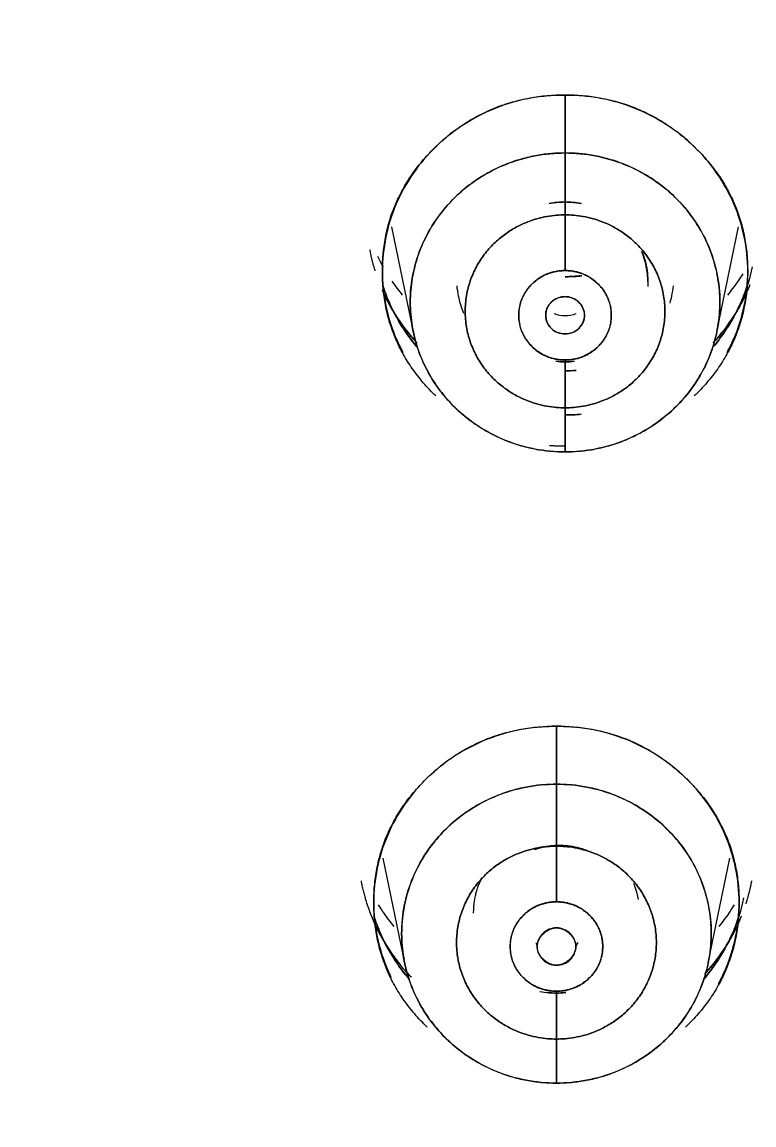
# Model space of a CAD drawing. Header units: inches. Extents: x 1105 to 1525, y -292 to 302.
# Drawn here: x 1195.99 to 1204.5, y 38.55 to 51.38 of the extents above; entities that cross this region are included whole.
import ezdxf

# ---------------------------------------------------------------- set-up
doc = ezdxf.new("R2010")
doc.units = ezdxf.units.IN
doc.header["$LTSCALE"] = 2.42
doc.header["$MEASUREMENT"] = 0
doc.header["$PDMODE"] = 3
doc.header["$PDSIZE"] = 0.3125
doc.layers.get('0').update_dxf_attribs({"linetype": 'CONTINUOUS'})
doc.layers.get('Defpoints').update_dxf_attribs({"linetype": 'CONTINUOUS'})
doc.layers.add('DIM', color=3, linetype='CONTINUOUS', lineweight=18)
doc.styles.get("Standard").update_dxf_attribs({"font": 'arial.ttf', "width": 0.8})
doc.dimstyles.new('ISO-25', dxfattribs={"dimtxt": 5, "dimasz": 2.5, "dimexe": 1.25, "dimexo": 0.625, "dimgap": 2, "dimtad": 1, "dimtih": 1, "dimtoh": 1, "dimdec": 1, "dimdsep": 46, "dimtxsty": 'Standard', "dimcen": 0, "dimclrd": 3, "dimclre": 3, "dimclrt": 4, "dimadec": 0, "dimazin": 0, "dimtfac": 1, "dimtdec": 1, "dimtmove": 0, "dimatfit": 3, "dimfxl": 1, "dimarcsym": 0})

# ---------------------------------------------------------------- blocks, each defined once
blk = doc.blocks.new('*D3')
at = {"layer": 'Defpoints', "color": 0, "transparency": 16777216}
for p in [(1279.036, 140.16), (1143.365, 34.026), (1279.036, 34.019)]:
    blk.add_point(p, dxfattribs=at)
at = {"layer": 'DIM', "color": 3, "lineweight": -2, "transparency": 16777216}
for p, q in [((1143.365, 34.651), (1143.365, 141.41)), ((1279.036, 34.644), (1279.036, 141.41)), ((1148.365, 140.16), (1202.64, 140.16)), ((1274.036, 140.16), (1219.761, 140.16))]:
    blk.add_line(p, q, dxfattribs=at)
at = {"layer": 'DIM', "color": 3, "transparency": 16777216}
for points in [[(1148.365, 140.993), (1148.365, 139.326), (1143.365, 140.16)], [(1274.036, 140.993), (1274.036, 139.326), (1279.036, 140.16)]]:
    blk.add_solid(points, dxfattribs=at)
at = {"layer": 'DIM', "color": 4, "transparency": 16777216, "insert": (1211.201, 140.16), "char_height": 5, "attachment_point": 5}
blk.add_mtext('135.7', dxfattribs=at)

msp = doc.modelspace()

# ---------------------------------------------------------------- linework, layer by layer
at = {"linetype": 'Continuous', "lineweight": 18, "extrusion": (0, 1, 0)}
for p, q in [((1200.284, 48.996), (1200.536, 47.776)), ((1204.065, 47.776), (1204.317, 48.996)), ((1200.184, 41.655), (1200.436, 40.435)), ((1203.965, 40.435), (1204.217, 41.655))]:
    msp.add_line(p, q, dxfattribs=at)
at = {"linetype": 'Continuous', "lineweight": 18}
for points, degree, knots in [([(1211.201, 97.587), (1208.989, 97.587), (1204.567, 97.377), (1197.996, 96.435), (1191.554, 94.877), (1185.3, 92.715), (1179.296, 89.972), (1173.599, 86.674), (1168.264, 82.852), (1163.343, 78.543), (1158.882, 73.79), (1154.926, 68.637), (1151.511, 63.134), (1148.672, 57.334), (1146.434, 51.293), (1144.82, 45.07), (1143.846, 38.724), (1143.628, 34.452), (1143.628, 32.316)], 3, [0, 0, 0, 0, 0.0625, 0.125, 0.1875, 0.25, 0.3125, 0.375, 0.4375, 0.5, 0.5625, 0.625, 0.6875, 0.75, 0.8125, 0.875, 0.9375, 1, 1, 1, 1]), ([(1143.628, 32.316), (1143.628, 33.384), (1143.683, 35.52), (1143.927, 38.716), (1144.333, 41.897), (1145.089, 46.107), (1146.435, 51.293), (1148.671, 57.334), (1151.513, 63.133), (1154.925, 68.637), (1158.884, 73.789), (1163.342, 78.544), (1168.266, 82.851), (1175.377, 87.949), (1185.175, 93.007), (1195.807, 96.122), (1204.567, 97.376), (1208.989, 97.587), (1211.201, 97.587)], 3, [0, 0, 0, 0, 0.03125, 0.0625, 0.09375, 0.125, 0.1875, 0.25, 0.3125, 0.375, 0.4375, 0.5, 0.5625, 0.625, 0.75, 0.875, 0.9375, 1, 1, 1, 1]), ([(1211.201, 96.342), (1204.652, 96.342), (1191.804, 93.873), (1179.702, 89.031), (1174.255, 85.516), (1168.81, 82.002), (1159.547, 73.055), (1152.269, 62.535), (1147.256, 50.845), (1144.7, 38.434), (1144.7, 32.107)], 2, [0, 0, 0, 0.125, 0.25, 0.375, 0.375, 0.5, 0.625, 0.75, 0.875, 1, 1, 1]), ([(1195.817, 93.394), (1202.015, 94.846), (1208.388, 95.111), (1213.318, 95.316), (1218.223, 94.804), (1224.622, 94.135), (1230.757, 92.275), (1238.11, 90.045), (1244.729, 86.221), (1251.525, 82.295), (1257.155, 76.908), (1262.782, 71.525), (1266.914, 64.997), (1271.044, 58.472), (1273.44, 51.181), (1275.835, 43.891), (1276.356, 36.257), (1276.877, 28.632), (1275.497, 21.105), (1274.115, 13.574), (1270.908, 6.579), (1268.052, 0.347), (1263.883, -5.15), (1257.961, -12.96), (1249.886, -18.696), (1244.869, -22.26), (1239.241, -24.844)], 2, [0, 0, 0, 0.125, 0.125, 0.1875, 0.1875, 0.25, 0.25, 0.3125, 0.3125, 0.375, 0.375, 0.4375, 0.4375, 0.5, 0.5, 0.5625, 0.5625, 0.625, 0.625, 0.6875, 0.6875, 0.75, 0.75, 0.875, 0.875, 1, 1, 1]), ([(1239.241, -24.844), (1239.945, -24.521), (1241.272, -23.883), (1243.174, -22.889), (1245.001, -21.861), (1246.885, -20.721), (1248.901, -19.401), (1251.067, -17.862), (1253.381, -16.063), (1255.852, -13.947), (1258.478, -11.445), (1261.219, -8.502), (1263.993, -5.097), (1266.701, -1.233), (1269.256, 3.091), (1271.566, 7.863), (1273.516, 12.997), (1275.013, 18.357), (1276.016, 23.822), (1276.519, 29.339), (1276.519, 34.879), (1276.016, 40.4), (1275.013, 45.856), (1273.519, 51.206), (1271.546, 56.409), (1269.108, 61.424), (1266.224, 66.213), (1262.916, 70.741), (1259.21, 74.971), (1255.137, 78.868), (1250.725, 82.407), (1245.994, 85.568), (1241.004, 88.308), (1235.91, 90.561), (1230.9, 92.3), (1226.102, 93.564), (1221.565, 94.42), (1217.342, 94.931), (1213.501, 95.163), (1210.069, 95.186), (1207.014, 95.06), (1204.285, 94.831), (1201.84, 94.532), (1199.657, 94.187), (1197.676, 93.811), (1196.425, 93.537), (1195.817, 93.394)], 3, [0, 0, 0, 0, 0.012202, 0.023189, 0.033858, 0.045296, 0.057999, 0.071972, 0.087381, 0.104481, 0.123651, 0.145097, 0.168608, 0.193819, 0.220656, 0.249232, 0.279085, 0.309194, 0.339088, 0.368937, 0.398843, 0.428755, 0.458652, 0.488547, 0.518447, 0.548347, 0.57824, 0.608136, 0.638049, 0.667943, 0.697772, 0.727718, 0.757896, 0.787508, 0.81533, 0.841142, 0.865293, 0.887639, 0.907732, 0.925508, 0.941345, 0.955585, 0.96839, 0.979913, 0.990205, 1, 1, 1, 1]), ([(1275.847, 28.397), (1275.855, 28.506), (1276.042, 31.393), (1276.001, 37.08), (1274.791, 45.363), (1272.449, 53.418), (1269.02, 61.1), (1264.562, 68.273), (1259.157, 74.81), (1252.9, 80.594), (1245.902, 85.522), (1238.289, 89.508), (1230.196, 92.479), (1221.759, 94.387), (1213.124, 95.194), (1204.448, 94.882), (1198.741, 93.93), (1195.937, 93.274)], 3, [0, 0, 0, 0, 0.002813, 0.073998, 0.145197, 0.216398, 0.287593, 0.358788, 0.429985, 0.501178, 0.572361, 0.643545, 0.714738, 0.785869, 0.857235, 0.928659, 1, 1, 1, 1]), ([(1195.887, 93.19), (1196.492, 93.332), (1197.738, 93.605), (1199.71, 93.979), (1201.883, 94.322), (1204.316, 94.62), (1207.033, 94.848), (1210.074, 94.973), (1213.49, 94.95), (1217.314, 94.719), (1221.518, 94.21), (1226.034, 93.358), (1230.81, 92.1), (1235.796, 90.369), (1240.867, 88.127), (1245.834, 85.4), (1250.543, 82.252), (1254.935, 78.73), (1258.989, 74.851), (1262.678, 70.64), (1265.971, 66.134), (1268.842, 61.366), (1271.269, 56.374), (1273.233, 51.195), (1274.72, 45.87), (1275.718, 40.438), (1276.219, 34.943), (1276.219, 29.429), (1275.719, 23.937), (1274.72, 18.497), (1273.23, 13.162), (1271.289, 8.051), (1268.99, 3.302), (1266.446, -1.003), (1263.75, -4.849), (1260.989, -8.238), (1258.26, -11.168), (1255.647, -13.658), (1253.187, -15.765), (1250.884, -17.555), (1248.728, -19.088), (1246.721, -20.401), (1244.846, -21.536), (1243.027, -22.56), (1241.133, -23.549), (1239.813, -24.184), (1239.113, -24.505)], 3, [0, 0, 0, 0, 0.009795, 0.020087, 0.03161, 0.044415, 0.058655, 0.074492, 0.092268, 0.112361, 0.134707, 0.158858, 0.18467, 0.212492, 0.242104, 0.272282, 0.302228, 0.332057, 0.361951, 0.391864, 0.42176, 0.451653, 0.481553, 0.511453, 0.541348, 0.571245, 0.601157, 0.631063, 0.660912, 0.690806, 0.720915, 0.750768, 0.779344, 0.806181, 0.831392, 0.854903, 0.876349, 0.895519, 0.912619, 0.928028, 0.942001, 0.954704, 0.966142, 0.976811, 0.987798, 1, 1, 1, 1]), ([(1238.926, -24.204), (1244.594, -21.601), (1249.636, -17.993), (1253.679, -15.099), (1257.214, -11.632), (1261.748, -7.184), (1265.281, -1.952), (1269.377, 4.114), (1271.926, 10.932), (1274.313, 17.314), (1275.221, 24.04), (1276.204, 31.32), (1275.41, 38.624), (1274.478, 47.195), (1271.171, 55.203), (1268.094, 62.655), (1263.166, 69.11), (1259.017, 74.545), (1253.753, 79.002), (1248.176, 83.723), (1241.629, 87.101), (1235.346, 90.344), (1228.485, 92.185), (1218.496, 94.865), (1208.135, 94.39), (1201.98, 94.108), (1195.989, 92.705)], 2, [0, 0, 0, 0.125, 0.125, 0.1875, 0.1875, 0.25, 0.25, 0.3125, 0.3125, 0.375, 0.375, 0.4375, 0.4375, 0.5, 0.5, 0.5625, 0.5625, 0.625, 0.625, 0.6875, 0.6875, 0.75, 0.75, 0.875, 0.875, 1, 1, 1]), ([(1195.989, 92.705), (1196.681, 92.867), (1198.001, 93.154), (1199.941, 93.514), (1201.848, 93.812), (1203.864, 94.068), (1206.081, 94.278), (1208.538, 94.424), (1211.258, 94.481), (1214.287, 94.415), (1217.665, 94.179), (1221.39, 93.718), (1225.413, 92.977), (1229.663, 91.91), (1234.077, 90.476), (1238.587, 88.642), (1243.083, 86.403), (1247.409, 83.81), (1251.422, 80.959), (1255.075, 77.927), (1258.424, 74.708), (1261.577, 71.202), (1264.604, 67.271), (1267.483, 62.819), (1270.107, 57.845), (1272.33, 52.456), (1274.036, 46.829), (1275.168, 41.173), (1275.735, 35.705), (1275.811, 30.574), (1275.491, 25.797), (1274.836, 21.258), (1273.845, 16.787), (1272.478, 12.274), (1270.697, 7.727), (1268.522, 3.274), (1266.041, -0.911), (1263.375, -4.71), (1260.618, -8.09), (1257.835, -11.072), (1255.092, -13.667), (1252.471, -15.879), (1250.029, -17.736), (1247.779, -19.294), (1245.71, -20.607), (1243.81, -21.721), (1242.074, -22.664), (1240.467, -23.48), (1239.433, -23.971), (1238.926, -24.204)], 3, [0, 0, 0, 0, 0.011269, 0.021419, 0.031278, 0.041852, 0.053605, 0.066538, 0.08081, 0.096678, 0.114498, 0.1344, 0.156117, 0.179301, 0.203861, 0.229789, 0.256714, 0.283873, 0.310306, 0.335514, 0.360061, 0.38505, 0.41157, 0.440282, 0.471001, 0.502948, 0.535235, 0.566974, 0.597228, 0.625207, 0.651, 0.675617, 0.700265, 0.725877, 0.752635, 0.779868, 0.806498, 0.831609, 0.855023, 0.876985, 0.897373, 0.915773, 0.93207, 0.946569, 0.959582, 0.971263, 0.981756, 0.991115, 1, 1, 1, 1]), ([(1195.989, 92.705), (1190.909, 91.516), (1186.093, 89.553), (1178.41, 86.421), (1171.798, 81.502), (1163.367, 75.231), (1157.464, 66.671), (1151.741, 58.371), (1148.987, 48.775), (1147.391, 43.216), (1146.878, 37.49), (1146.396, 32.1), (1146.878, 26.727), (1147.761, 16.884), (1151.751, 7.786), (1153.875, 2.943), (1156.81, -1.487), (1159.909, -6.167), (1163.819, -10.247), (1167.839, -14.442), (1172.559, -17.845), (1177.695, -21.549), (1183.475, -24.204)], 2, [0, 0, 0, 0.125, 0.125, 0.25, 0.25, 0.375, 0.375, 0.5, 0.5, 0.5625, 0.5625, 0.625, 0.625, 0.75, 0.75, 0.8125, 0.8125, 0.875, 0.875, 0.9375, 0.9375, 1, 1, 1]), ([(1202.301, 50.529), (1202.162, 50.529), (1202.023, 50.516), (1201.75, 50.464), (1201.616, 50.425), (1201.36, 50.322), (1201.237, 50.258), (1201.005, 50.109), (1200.898, 50.024), (1200.701, 49.834), (1200.612, 49.73), (1200.458, 49.506), (1200.392, 49.387), (1200.286, 49.139), (1200.245, 49.01), (1200.191, 48.747), (1200.177, 48.613), (1200.177, 48.344), (1200.191, 48.21), (1200.245, 47.947), (1200.286, 47.818), (1200.363, 47.639), (1200.389, 47.585), (1200.417, 47.533)], 3, [0, 0, 0, 0, 0.095767, 0.095767, 0.191534, 0.191534, 0.287301, 0.287301, 0.383068, 0.383068, 0.478835, 0.478835, 0.574603, 0.574603, 0.67037, 0.67037, 0.766137, 0.766137, 0.861904, 0.861904, 0.957671, 0.957671, 1, 1, 1, 1]), ([(1200.799, 47.029), (1200.178, 47.628), (1200.177, 49.327), (1201.421, 50.529), (1202.301, 50.529)], 2, [0, 0, 0, 0.333319, 0.66666, 1, 1, 1]), ([(1202.301, 50.529), (1203.179, 50.529), (1204.423, 49.329), (1204.424, 47.63), (1203.802, 47.029)], 2, [0, 0, 0, 0.33334, 0.666681, 1, 1, 1]), ([(1204.184, 47.533), (1204.212, 47.585), (1204.238, 47.639), (1204.315, 47.818), (1204.356, 47.947), (1204.41, 48.21), (1204.424, 48.344), (1204.424, 48.613), (1204.41, 48.747), (1204.356, 49.01), (1204.315, 49.139), (1204.209, 49.387), (1204.143, 49.506), (1203.989, 49.73), (1203.9, 49.834), (1203.703, 50.024), (1203.596, 50.109), (1203.364, 50.258), (1203.241, 50.322), (1202.985, 50.425), (1202.851, 50.464), (1202.578, 50.516), (1202.439, 50.529), (1202.301, 50.529)], 3, [0, 0, 0, 0, 0.042329, 0.042329, 0.138096, 0.138096, 0.233863, 0.233863, 0.32963, 0.32963, 0.425397, 0.425397, 0.521165, 0.521165, 0.616932, 0.616932, 0.712699, 0.712699, 0.808466, 0.808466, 0.904233, 0.904233, 1, 1, 1, 1]), ([(1202.301, 46.379), (1202.183, 46.379), (1202.065, 46.39), (1201.834, 46.434), (1201.721, 46.467), (1201.503, 46.554), (1201.399, 46.608), (1201.203, 46.735), (1201.111, 46.807), (1200.945, 46.968), (1200.87, 47.056), (1200.739, 47.246), (1200.683, 47.346), (1200.593, 47.557), (1200.559, 47.666), (1200.513, 47.889), (1200.501, 48.003), (1200.501, 48.23), (1200.513, 48.344), (1200.559, 48.567), (1200.593, 48.677), (1200.683, 48.887), (1200.739, 48.988), (1200.87, 49.177), (1200.945, 49.265), (1201.111, 49.426), (1201.203, 49.499), (1201.399, 49.625), (1201.503, 49.679), (1201.721, 49.766), (1201.834, 49.799), (1202.065, 49.844), (1202.183, 49.855), (1202.301, 49.855)], 3, [0, 0, 0, 0, 0.0625, 0.0625, 0.125, 0.125, 0.1875, 0.1875, 0.25, 0.25, 0.3125, 0.3125, 0.375, 0.375, 0.4375, 0.4375, 0.5, 0.5, 0.5625, 0.5625, 0.625, 0.625, 0.6875, 0.6875, 0.75, 0.75, 0.8125, 0.8125, 0.875, 0.875, 0.9375, 0.9375, 1, 1, 1, 1]), ([(1202.301, 49.855), (1202.418, 49.855), (1202.536, 49.844), (1202.767, 49.799), (1202.88, 49.766), (1203.098, 49.679), (1203.202, 49.625), (1203.398, 49.499), (1203.49, 49.426), (1203.656, 49.265), (1203.731, 49.177), (1203.862, 48.988), (1203.918, 48.887), (1204.008, 48.677), (1204.042, 48.567), (1204.088, 48.344), (1204.1, 48.23), (1204.1, 48.003), (1204.088, 47.889), (1204.042, 47.666), (1204.008, 47.557), (1203.918, 47.346), (1203.862, 47.246), (1203.731, 47.056), (1203.656, 46.968), (1203.49, 46.807), (1203.398, 46.735), (1203.202, 46.608), (1203.098, 46.554), (1202.88, 46.467), (1202.767, 46.434), (1202.536, 46.39), (1202.418, 46.379), (1202.301, 46.379)], 3, [0, 0, 0, 0, 0.0625, 0.0625, 0.125, 0.125, 0.1875, 0.1875, 0.25, 0.25, 0.3125, 0.3125, 0.375, 0.375, 0.4375, 0.4375, 0.5, 0.5, 0.5625, 0.5625, 0.625, 0.625, 0.6875, 0.6875, 0.75, 0.75, 0.8125, 0.8125, 0.875, 0.875, 0.9375, 0.9375, 1, 1, 1, 1]), ([(1202.301, 49.135), (1202.301, 49.107), (1202.301, 49.032), (1202.301, 48.927), (1202.301, 48.809), (1202.301, 48.709), (1202.301, 48.612), (1202.301, 48.533), (1202.301, 48.487)], 3, [0, 0, 0, 0, 0.122135, 0.34583, 0.503808, 0.646393, 0.80598, 1, 1, 1, 1]), ([(1202.301, 48.487), (1202.301, 48.533), (1202.301, 48.612), (1202.301, 48.709), (1202.301, 48.809), (1202.301, 48.927), (1202.301, 49.032), (1202.301, 49.107), (1202.301, 49.135)], 3, [0, 0, 0, 0, 0.19402, 0.353607, 0.496192, 0.65417, 0.877865, 1, 1, 1, 1]), ([(1203.263, 48.355), (1203.263, 48.416), (1203.257, 48.477), (1203.232, 48.595), (1203.214, 48.653), (1203.191, 48.708)], 3, [0, 0, 0, 0, 0.504349, 0.504349, 1, 1, 1, 1]), ([(1203.196, 48.703), (1203.263, 48.543), (1203.263, 48.329), (1203.261, 48.302)], 2, [0, 0, 0, 0.874213, 1, 1, 1]), ([(1204.476, 48.532), (1204.448, 48.395), (1204.406, 48.26), (1204.295, 48.002), (1204.226, 47.877), (1204.107, 47.706), (1204.067, 47.653), (1204.024, 47.601)], 3, [0, 0, 0, 0, 0.404255, 0.404255, 0.809524, 0.809524, 1, 1, 1, 1]), ([(1200.413, 48.202), (1200.372, 48.252), (1200.333, 48.303), (1200.295, 48.359), (1200.293, 48.361), (1200.292, 48.363)], 3, [0, 0, 0, 0, 0.961053, 0.961053, 1, 1, 1, 1]), ([(1204.366, 48.45), (1204.346, 48.418), (1204.326, 48.387), (1204.268, 48.303), (1204.229, 48.252), (1204.188, 48.202)], 3, [0, 0, 0, 0, 0.364874, 0.364874, 1, 1, 1, 1]), ([(1200.178, 48.327), (1200.199, 48.26), (1200.223, 48.195), (1200.306, 48.002), (1200.375, 47.877), (1200.494, 47.706), (1200.534, 47.653), (1200.577, 47.601)], 3, [0, 0, 0, 0, 0.251528, 0.251528, 0.760693, 0.760693, 1, 1, 1, 1]), ([(1200.178, 48.26), (1200.234, 48.131), (1200.304, 48.006), (1200.443, 47.805), (1200.508, 47.724), (1200.577, 47.648)], 3, [0, 0, 0, 0, 0.580703, 0.580703, 1, 1, 1, 1]), ([(1201.124, 47.987), (1201.098, 48.053), (1201.077, 48.122), (1201.055, 48.231), (1201.049, 48.27), (1201.045, 48.31)], 3, [0, 0, 0, 0, 0.637914, 0.637914, 1, 1, 1, 1]), ([(1203.556, 48.31), (1203.552, 48.27), (1203.546, 48.231), (1203.532, 48.164), (1203.526, 48.137), (1203.518, 48.11)], 3, [0, 0, 0, 0, 0.590044, 0.590044, 1, 1, 1, 1]), ([(1204.024, 47.601), (1204.067, 47.653), (1204.107, 47.706), (1204.226, 47.877), (1204.295, 48.002), (1204.378, 48.195), (1204.402, 48.26), (1204.423, 48.325)], 3, [0, 0, 0, 0, 0.239705, 0.239705, 0.749713, 0.749713, 1, 1, 1, 1]), ([(1204.448, 48.32), (1204.439, 48.297), (1204.281, 47.927), (1204.024, 47.648)], 2, [0, 0, 0, 0.061405, 1, 1, 1]), ([(1200.577, 47.601), (1200.534, 47.653), (1200.494, 47.706), (1200.375, 47.877), (1200.306, 48.002), (1200.24, 48.157), (1200.229, 48.183), (1200.219, 48.21)], 3, [0, 0, 0, 0, 0.281395, 0.281395, 0.880108, 0.880108, 1, 1, 1, 1]), ([(1202.301, 48.184), (1202.271, 48.184), (1202.242, 48.179), (1202.187, 48.157), (1202.162, 48.141), (1202.121, 48.101), (1202.104, 48.077), (1202.081, 48.024), (1202.076, 47.996), (1202.076, 47.939), (1202.081, 47.91), (1202.104, 47.858), (1202.121, 47.834), (1202.162, 47.793), (1202.187, 47.777), (1202.242, 47.755), (1202.271, 47.75), (1202.301, 47.75)], 3, [0, 0, 0, 0, 0.125, 0.125, 0.25, 0.25, 0.375, 0.375, 0.5, 0.5, 0.625, 0.625, 0.75, 0.75, 0.875, 0.875, 1, 1, 1, 1]), ([(1202.301, 47.75), (1202.33, 47.75), (1202.359, 47.755), (1202.414, 47.777), (1202.439, 47.793), (1202.48, 47.834), (1202.497, 47.858), (1202.52, 47.91), (1202.526, 47.939), (1202.526, 47.996), (1202.52, 48.024), (1202.497, 48.077), (1202.48, 48.101), (1202.439, 48.141), (1202.414, 48.157), (1202.359, 48.179), (1202.33, 48.184), (1202.301, 48.184)], 3, [0, 0, 0, 0, 0.125, 0.125, 0.25, 0.25, 0.375, 0.375, 0.5, 0.5, 0.625, 0.625, 0.75, 0.75, 0.875, 0.875, 1, 1, 1, 1]), ([(1204.024, 47.648), (1204.093, 47.724), (1204.158, 47.805), (1204.279, 47.98), (1204.334, 48.074), (1204.383, 48.173)], 3, [0, 0, 0, 0, 0.483116, 0.483116, 1, 1, 1, 1]), ([(1202.173, 47.988), (1202.173, 47.988), (1202.173, 47.988), (1202.214, 47.972), (1202.257, 47.964), (1202.301, 47.964)], 3, [0, 0, 0, 0, 0.000127, 0.000127, 1, 1, 1, 1]), ([(1202.301, 47.964), (1202.344, 47.964), (1202.387, 47.972), (1202.428, 47.988), (1202.428, 47.988), (1202.428, 47.988)], 3, [0, 0, 0, 0, 0.999873, 0.999873, 1, 1, 1, 1]), ([(1202.301, 47.448), (1202.301, 47.401), (1202.301, 47.328), (1202.301, 47.275), (1202.301, 47.197), (1202.301, 47.097), (1202.301, 46.984), (1202.301, 46.914), (1202.301, 46.891)], 3, [0, 0, 0, 0, 0.19402, 0.353607, 0.496192, 0.65417, 0.877865, 1, 1, 1, 1]), ([(1202.301, 46.891), (1202.301, 46.914), (1202.301, 46.984), (1202.301, 47.097), (1202.301, 47.197), (1202.301, 47.275), (1202.301, 47.328), (1202.301, 47.401), (1202.301, 47.448)], 3, [0, 0, 0, 0, 0.122135, 0.34583, 0.503808, 0.646393, 0.80598, 1, 1, 1, 1]), ([(1202.301, 46.808), (1202.301, 46.815), (1202.301, 46.818), (1202.301, 46.82), (1202.301, 46.817), (1202.301, 46.811), (1202.301, 46.811), (1202.301, 46.81)], 3, [0, 0, 0, 0, 0.474097, 0.474097, 0.948194, 0.948194, 1, 1, 1, 1]), ([(1202.301, 46.81), (1202.301, 46.811), (1202.301, 46.811), (1202.301, 46.817), (1202.301, 46.82), (1202.301, 46.818), (1202.301, 46.815), (1202.301, 46.808)], 3, [0, 0, 0, 0, 0.051806, 0.051806, 0.525903, 0.525903, 1, 1, 1, 1]), ([(1202.201, 43.188), (1202.062, 43.188), (1201.923, 43.175), (1201.65, 43.123), (1201.516, 43.084), (1201.26, 42.981), (1201.137, 42.917), (1200.905, 42.768), (1200.798, 42.683), (1200.601, 42.493), (1200.512, 42.389), (1200.358, 42.165), (1200.292, 42.046), (1200.186, 41.798), (1200.145, 41.669), (1200.091, 41.406), (1200.077, 41.272), (1200.077, 41.003), (1200.091, 40.869), (1200.145, 40.606), (1200.186, 40.477), (1200.251, 40.325), (1200.263, 40.298), (1200.276, 40.271)], 3, [0, 0, 0, 0, 0.097826, 0.097826, 0.195652, 0.195652, 0.293477, 0.293477, 0.391303, 0.391303, 0.489129, 0.489129, 0.586955, 0.586955, 0.684781, 0.684781, 0.782607, 0.782607, 0.880432, 0.880432, 0.978258, 0.978258, 1, 1, 1, 1]), ([(1200.699, 39.688), (1200.078, 40.287), (1200.077, 41.986), (1201.321, 43.188), (1202.201, 43.188)], 2, [0, 0, 0, 0.333319, 0.66666, 1, 1, 1]), ([(1204.084, 40.192), (1204.112, 40.244), (1204.138, 40.298), (1204.215, 40.477), (1204.256, 40.606), (1204.31, 40.869), (1204.324, 41.003), (1204.324, 41.272), (1204.31, 41.406), (1204.256, 41.669), (1204.215, 41.798), (1204.109, 42.046), (1204.043, 42.165), (1203.889, 42.389), (1203.8, 42.493), (1203.603, 42.683), (1203.496, 42.768), (1203.264, 42.917), (1203.141, 42.981), (1202.885, 43.084), (1202.751, 43.123), (1202.478, 43.175), (1202.339, 43.188), (1202.201, 43.188)], 3, [0, 0, 0, 0, 0.042329, 0.042329, 0.138096, 0.138096, 0.233863, 0.233863, 0.32963, 0.32963, 0.425397, 0.425397, 0.521165, 0.521165, 0.616932, 0.616932, 0.712699, 0.712699, 0.808466, 0.808466, 0.904233, 0.904233, 1, 1, 1, 1]), ([(1202.201, 39.038), (1202.083, 39.038), (1201.965, 39.049), (1201.734, 39.093), (1201.621, 39.126), (1201.403, 39.213), (1201.299, 39.267), (1201.103, 39.394), (1201.011, 39.466), (1200.845, 39.627), (1200.77, 39.715), (1200.639, 39.905), (1200.583, 40.005), (1200.493, 40.216), (1200.459, 40.325), (1200.413, 40.548), (1200.401, 40.662), (1200.401, 40.889), (1200.413, 41.003), (1200.459, 41.226), (1200.493, 41.336), (1200.583, 41.546), (1200.639, 41.647), (1200.77, 41.836), (1200.845, 41.924), (1201.011, 42.085), (1201.103, 42.158), (1201.299, 42.284), (1201.403, 42.338), (1201.621, 42.425), (1201.734, 42.458), (1201.965, 42.503), (1202.083, 42.514), (1202.201, 42.514)], 3, [0, 0, 0, 0, 0.0625, 0.0625, 0.125, 0.125, 0.1875, 0.1875, 0.25, 0.25, 0.3125, 0.3125, 0.375, 0.375, 0.4375, 0.4375, 0.5, 0.5, 0.5625, 0.5625, 0.625, 0.625, 0.6875, 0.6875, 0.75, 0.75, 0.8125, 0.8125, 0.875, 0.875, 0.9375, 0.9375, 1, 1, 1, 1]), ([(1202.201, 42.514), (1202.318, 42.514), (1202.436, 42.503), (1202.667, 42.458), (1202.78, 42.425), (1202.998, 42.338), (1203.102, 42.284), (1203.298, 42.158), (1203.39, 42.085), (1203.556, 41.924), (1203.631, 41.836), (1203.762, 41.647), (1203.818, 41.546), (1203.908, 41.336), (1203.942, 41.226), (1203.988, 41.003), (1204, 40.889), (1204, 40.662), (1203.988, 40.548), (1203.942, 40.325), (1203.908, 40.216), (1203.818, 40.005), (1203.762, 39.905), (1203.631, 39.715), (1203.556, 39.627), (1203.39, 39.466), (1203.298, 39.394), (1203.102, 39.267), (1202.998, 39.213), (1202.78, 39.126), (1202.667, 39.093), (1202.436, 39.049), (1202.318, 39.038), (1202.201, 39.038)], 3, [0, 0, 0, 0, 0.0625, 0.0625, 0.125, 0.125, 0.1875, 0.1875, 0.25, 0.25, 0.3125, 0.3125, 0.375, 0.375, 0.4375, 0.4375, 0.5, 0.5, 0.5625, 0.5625, 0.625, 0.625, 0.6875, 0.6875, 0.75, 0.75, 0.8125, 0.8125, 0.875, 0.875, 0.9375, 0.9375, 1, 1, 1, 1]), ([(1202.607, 41.718), (1202.463, 41.789), (1202.102, 41.81), (1201.943, 41.75)], 2, [0, 0, 0, 0.486217, 1, 1, 1]), ([(1202.201, 41.794), (1202.201, 41.766), (1202.201, 41.691), (1202.201, 41.586), (1202.201, 41.468), (1202.201, 41.368), (1202.201, 41.271), (1202.201, 41.192), (1202.201, 41.146)], 3, [0, 0, 0, 0, 0.122135, 0.34583, 0.503808, 0.646393, 0.80598, 1, 1, 1, 1]), ([(1202.201, 41.146), (1202.201, 41.192), (1202.201, 41.271), (1202.201, 41.368), (1202.201, 41.468), (1202.201, 41.586), (1202.201, 41.691), (1202.201, 41.766), (1202.201, 41.794)], 3, [0, 0, 0, 0, 0.19402, 0.353607, 0.496192, 0.65417, 0.877865, 1, 1, 1, 1]), ([(1200.514, 40.268), (1200.232, 40.56), (1199.976, 41.156), (1199.933, 41.389)], 2, [0, 0, 0, 0.625032, 1, 1, 1]), ([(1204.376, 41.191), (1204.348, 41.054), (1204.306, 40.919), (1204.195, 40.661), (1204.126, 40.536), (1204.007, 40.365), (1203.967, 40.312), (1203.924, 40.26)], 3, [0, 0, 0, 0, 0.404255, 0.404255, 0.809524, 0.809524, 1, 1, 1, 1]), ([(1200.313, 40.861), (1200.272, 40.911), (1200.233, 40.962), (1200.175, 41.047), (1200.154, 41.079), (1200.134, 41.111)], 3, [0, 0, 0, 0, 0.62988, 0.62988, 1, 1, 1, 1]), ([(1204.267, 41.111), (1204.247, 41.079), (1204.226, 41.047), (1204.168, 40.962), (1204.129, 40.911), (1204.088, 40.861)], 3, [0, 0, 0, 0, 0.370119, 0.370119, 1, 1, 1, 1]), ([(1200.078, 40.984), (1200.099, 40.919), (1200.123, 40.854), (1200.206, 40.661), (1200.275, 40.536), (1200.394, 40.365), (1200.434, 40.312), (1200.477, 40.26)], 3, [0, 0, 0, 0, 0.250287, 0.250287, 0.760296, 0.760296, 1, 1, 1, 1]), ([(1200.078, 40.919), (1200.134, 40.79), (1200.204, 40.665), (1200.353, 40.449), (1200.43, 40.355), (1200.514, 40.268)], 3, [0, 0, 0, 0, 0.541252, 0.541252, 1, 1, 1, 1]), ([(1203.924, 40.26), (1203.967, 40.312), (1204.007, 40.365), (1204.126, 40.536), (1204.195, 40.661), (1204.278, 40.854), (1204.302, 40.919), (1204.323, 40.984)], 3, [0, 0, 0, 0, 0.239705, 0.239705, 0.749713, 0.749713, 1, 1, 1, 1]), ([(1204.348, 40.979), (1204.339, 40.956), (1204.181, 40.586), (1203.924, 40.307)], 2, [0, 0, 0, 0.061405, 1, 1, 1]), ([(1200.48, 40.257), (1200.436, 40.31), (1200.394, 40.364), (1200.275, 40.536), (1200.206, 40.661), (1200.14, 40.816), (1200.129, 40.842), (1200.119, 40.869)], 3, [0, 0, 0, 0, 0.285247, 0.285247, 0.880751, 0.880751, 1, 1, 1, 1]), ([(1202.426, 40.626), (1202.426, 40.654), (1202.42, 40.683), (1202.397, 40.735), (1202.38, 40.759), (1202.339, 40.799), (1202.314, 40.815), (1202.259, 40.837), (1202.23, 40.843), (1202.171, 40.843), (1202.142, 40.837), (1202.088, 40.816), (1202.063, 40.8), (1202.021, 40.759), (1202.005, 40.735), (1201.982, 40.683), (1201.977, 40.655), (1201.977, 40.626)], 3, [0, 0, 0, 0, 0.125, 0.125, 0.25, 0.25, 0.375, 0.375, 0.5, 0.5, 0.625, 0.625, 0.75, 0.75, 0.875, 0.875, 1, 1, 1, 1]), ([(1201.977, 40.626), (1201.978, 40.704), (1202.116, 40.842), (1202.201, 40.843), (1202.282, 40.844), (1202.356, 40.773), (1202.425, 40.706), (1202.426, 40.626)], 2, [0, 0, 0, 0.25, 0.5, 0.5, 0.75, 0.75, 1, 1, 1]), ([(1203.924, 40.307), (1203.993, 40.383), (1204.058, 40.464), (1204.178, 40.637), (1204.232, 40.73), (1204.28, 40.826)], 3, [0, 0, 0, 0, 0.488018, 0.488018, 1, 1, 1, 1]), ([(1201.977, 40.626), (1201.977, 40.598), (1201.982, 40.57), (1202.005, 40.518), (1202.021, 40.494), (1202.063, 40.453), (1202.088, 40.437), (1202.142, 40.415), (1202.171, 40.41), (1202.23, 40.409), (1202.259, 40.415), (1202.314, 40.436), (1202.339, 40.452), (1202.38, 40.492), (1202.397, 40.516), (1202.42, 40.569), (1202.426, 40.597), (1202.426, 40.626)], 3, [0, 0, 0, 0, 0.125, 0.125, 0.25, 0.25, 0.375, 0.375, 0.5, 0.5, 0.625, 0.625, 0.75, 0.75, 0.875, 0.875, 1, 1, 1, 1]), ([(1202.426, 40.626), (1202.425, 40.548), (1202.286, 40.41), (1202.201, 40.409), (1202.12, 40.408), (1202.047, 40.479), (1201.978, 40.546), (1201.977, 40.626)], 2, [0, 0, 0, 0.25, 0.5, 0.5, 0.75, 0.75, 1, 1, 1]), ([(1202.007, 40.104), (1202.009, 40.103), (1202.011, 40.103), (1202.075, 40.091), (1202.138, 40.085), (1202.237, 40.085), (1202.273, 40.087), (1202.309, 40.091)], 3, [0, 0, 0, 0, 0.018083, 0.018083, 0.641623, 0.641623, 1, 1, 1, 1]), ([(1202.309, 40.09), (1202.256, 40.085), (1202.145, 40.085), (1202.092, 40.09)], 2, [0, 0, 0, 0.49955, 1, 1, 1]), ([(1202.201, 40.107), (1202.201, 40.06), (1202.201, 39.987), (1202.201, 39.934), (1202.201, 39.856), (1202.201, 39.756), (1202.201, 39.643), (1202.201, 39.573), (1202.201, 39.55)], 3, [0, 0, 0, 0, 0.19402, 0.353607, 0.496192, 0.65417, 0.877865, 1, 1, 1, 1]), ([(1202.201, 39.55), (1202.201, 39.573), (1202.201, 39.643), (1202.201, 39.756), (1202.201, 39.856), (1202.201, 39.934), (1202.201, 39.987), (1202.201, 40.06), (1202.201, 40.107)], 3, [0, 0, 0, 0, 0.122135, 0.34583, 0.503808, 0.646393, 0.80598, 1, 1, 1, 1]), ([(1202.201, 39.467), (1202.201, 39.474), (1202.201, 39.477), (1202.201, 39.479), (1202.201, 39.476), (1202.201, 39.471), (1202.201, 39.471), (1202.201, 39.471)], 3, [0, 0, 0, 0, 0.499964, 0.499964, 0.999928, 0.999928, 1, 1, 1, 1]), ([(1202.201, 39.471), (1202.201, 39.471), (1202.201, 39.471), (1202.201, 39.476), (1202.201, 39.479), (1202.201, 39.477), (1202.201, 39.474), (1202.201, 39.467)], 3, [0, 0, 0, 0, 0.00001, 0.00001, 0.500005, 0.500005, 1, 1, 1, 1])]:
    msp.add_open_spline(points, degree=degree, knots=knots, dxfattribs=at)
for points, degree in [([(1144.7, 32.107), (1144.7, 34.21), (1144.914, 38.414), (1145.873, 44.659), (1147.462, 50.784), (1149.664, 56.728), (1152.458, 62.436), (1155.819, 67.851), (1159.713, 72.923), (1164.102, 77.601), (1168.946, 81.841), (1174.196, 85.602), (1179.802, 88.848), (1185.711, 91.547), (1191.866, 93.675), (1198.206, 95.209), (1204.672, 96.135), (1209.024, 96.342), (1211.201, 96.342)], 3), ([(1202.301, 50.529), (1202.301, 50.304), (1202.301, 50.08), (1202.301, 49.855)], 3), ([(1202.301, 49.855), (1202.301, 50.08), (1202.301, 50.304), (1202.301, 50.529)], 3), ([(1202.301, 49.135), (1202.301, 49.407), (1202.301, 49.653), (1202.301, 49.855)], 3), ([(1202.301, 49.855), (1202.301, 49.653), (1202.301, 49.407), (1202.301, 49.135)], 3), ([(1202.301, 49.285), (1202.238, 49.285), (1202.176, 49.279), (1202.115, 49.267)], 3), ([(1202.115, 49.269), (1202.204, 49.285), (1202.301, 49.285)], 2), ([(1202.486, 49.267), (1202.425, 49.279), (1202.363, 49.285), (1202.301, 49.285)], 3), ([(1202.301, 49.285), (1202.397, 49.285), (1202.486, 49.269)], 2), ([(1200.094, 48.483), (1200.056, 48.605), (1200.033, 48.73)], 2), ([(1200.189, 48.527), (1200.166, 48.568), (1200.144, 48.61), (1200.123, 48.652)], 3), ([(1202.301, 48.487), (1202.078, 48.487), (1201.763, 48.183), (1201.762, 47.753), (1202.077, 47.448), (1202.301, 47.448)], 2), ([(1202.301, 47.448), (1202.523, 47.448), (1202.838, 47.751), (1202.839, 48.181), (1202.524, 48.487), (1202.301, 48.487)], 2), ([(1202.491, 48.427), (1202.428, 48.42), (1202.364, 48.416), (1202.301, 48.416)], 3), ([(1202.301, 48.416), (1202.4, 48.416), (1202.495, 48.426)], 2), ([(1200.577, 47.648), (1200.326, 47.92), (1200.178, 48.26)], 2), ([(1202.301, 47.75), (1202.208, 47.75), (1202.076, 47.876), (1202.075, 48.056), (1202.207, 48.184), (1202.301, 48.184)], 2), ([(1202.301, 48.184), (1202.393, 48.184), (1202.525, 48.058), (1202.526, 47.878), (1202.394, 47.75), (1202.301, 47.75)], 2), ([(1202.192, 47.432), (1202.228, 47.428), (1202.264, 47.426), (1202.301, 47.426)], 3), ([(1202.301, 47.426), (1202.245, 47.426), (1202.192, 47.431)], 2), ([(1202.301, 47.426), (1202.337, 47.426), (1202.373, 47.428), (1202.409, 47.432)], 3), ([(1202.409, 47.431), (1202.356, 47.426), (1202.301, 47.426)], 2), ([(1202.428, 47.325), (1202.385, 47.323), (1202.343, 47.322), (1202.301, 47.322)], 3), ([(1202.301, 47.322), (1202.343, 47.322), (1202.385, 47.323), (1202.428, 47.325)], 3), ([(1202.301, 46.379), (1202.301, 46.501), (1202.301, 46.668), (1202.301, 46.891)], 3), ([(1202.301, 46.891), (1202.301, 46.668), (1202.301, 46.501), (1202.301, 46.379)], 3), ([(1202.301, 46.808), (1202.363, 46.808), (1202.425, 46.811), (1202.487, 46.816)], 3), ([(1202.487, 46.816), (1202.425, 46.811), (1202.363, 46.808), (1202.301, 46.808)], 3), ([(1202.12, 46.454), (1202.21, 46.448), (1202.301, 46.448)], 2), ([(1202.201, 43.188), (1202.201, 42.963), (1202.201, 42.739), (1202.201, 42.514)], 3), ([(1202.201, 42.514), (1202.201, 42.739), (1202.201, 42.963), (1202.201, 43.188)], 3), ([(1202.201, 43.188), (1203.079, 43.188), (1204.323, 41.988), (1204.324, 40.289), (1203.702, 39.688)], 2), ([(1202.201, 42.514), (1202.201, 42.312), (1202.201, 42.066), (1202.201, 41.794)], 3), ([(1202.201, 41.794), (1202.201, 42.066), (1202.201, 42.312), (1202.201, 42.514)], 3), ([(1202.08, 41.784), (1202.126, 41.793), (1202.173, 41.799), (1202.22, 41.8)], 3), ([(1201.238, 41.014), (1201.238, 41.244), (1201.339, 41.433)], 2), ([(1203.096, 41.362), (1203.133, 41.272), (1203.15, 41.175)], 2), ([(1204.468, 41.389), (1204.443, 41.255), (1204.401, 41.123)], 2), ([(1202.201, 41.146), (1201.978, 41.146), (1201.663, 40.842), (1201.662, 40.412), (1201.977, 40.107), (1202.201, 40.107)], 2), ([(1202.201, 40.107), (1202.423, 40.107), (1202.738, 40.41), (1202.739, 40.84), (1202.424, 41.146), (1202.201, 41.146)], 2), ([(1201.977, 40.626), (1201.974, 40.64), (1201.971, 40.654), (1201.968, 40.668)], 3), ([(1202.448, 40.673), (1202.44, 40.657), (1202.433, 40.642), (1202.426, 40.626)], 3), ([(1202.201, 39.55), (1202.201, 39.327), (1202.201, 39.16), (1202.201, 39.038)], 3), ([(1202.201, 39.038), (1202.201, 39.16), (1202.201, 39.327), (1202.201, 39.55)], 3)]:
    msp.add_open_spline(points, degree=degree, dxfattribs=at)
for points in [[(1202.301, 49.855), (1198.702, 49.855), (1198.702, 46.379), (1202.301, 46.379)], [(1202.301, 46.379), (1205.899, 46.379), (1205.899, 49.855), (1202.301, 49.855)], [(1202.301, 49.135), (1199.978, 49.135), (1199.978, 46.891), (1202.301, 46.891)], [(1202.301, 46.891), (1199.978, 46.891), (1199.978, 49.135), (1202.301, 49.135)], [(1202.301, 46.891), (1204.623, 46.891), (1204.623, 49.135), (1202.301, 49.135)], [(1202.301, 49.135), (1204.623, 49.135), (1204.623, 46.891), (1202.301, 46.891)], [(1202.301, 47.448), (1201.225, 47.448), (1201.225, 48.487), (1202.301, 48.487)], [(1202.301, 48.487), (1203.376, 48.487), (1203.376, 47.448), (1202.301, 47.448)], [(1202.201, 42.514), (1198.602, 42.514), (1198.602, 39.038), (1202.201, 39.038)], [(1202.201, 39.038), (1205.799, 39.038), (1205.799, 42.514), (1202.201, 42.514)], [(1202.201, 41.794), (1199.878, 41.794), (1199.878, 39.55), (1202.201, 39.55)], [(1202.201, 39.55), (1199.878, 39.55), (1199.878, 41.794), (1202.201, 41.794)], [(1202.201, 41.794), (1204.523, 41.794), (1204.523, 39.55), (1202.201, 39.55)], [(1202.201, 39.55), (1204.523, 39.55), (1204.523, 41.794), (1202.201, 41.794)], [(1202.201, 40.107), (1201.125, 40.107), (1201.125, 41.146), (1202.201, 41.146)], [(1202.201, 41.146), (1203.276, 41.146), (1203.276, 40.107), (1202.201, 40.107)]]:
    msp.add_rational_spline(points, [1, 0.333333333333, 0.333333333333, 1], degree=3, dxfattribs=at)

# ---------------------------------------------------------------- dimensions: what is measured, and where the dimension line sits
at = {"layer": 'DIM'}
dim = msp.add_linear_dim(base=(1279.036, 140.16), p1=(1143.365, 34.026), p2=(1279.036, 34.019), dimstyle='ISO-25', override={"dimasz": 5, "dimtad": 0}, dxfattribs=at)
dim.commit()
dim.dimension.update_dxf_attribs({"geometry": '*D3', "text_midpoint": (1211.201, 140.16)})

doc.saveas('drawing.dxf')
